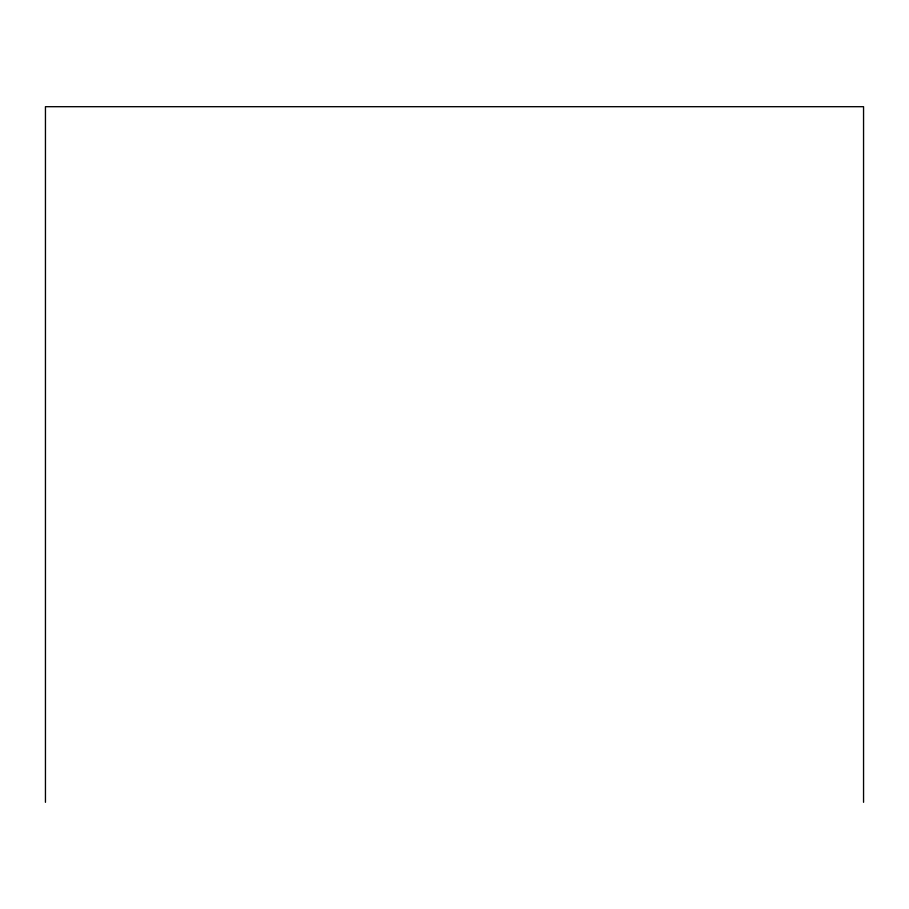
<?xml version="1.0" encoding="UTF-8"?>
<svg xmlns="http://www.w3.org/2000/svg" width="909" height="909" viewBox="0 0 909 909"><rect width="100%" height="100%" fill="white"/><g stroke="black" fill="none" stroke-linecap="round" stroke-linejoin="round"><path stroke-width="1.36" d="M863.55 802.306L863.55 106.694L45.45 106.694L45.45 802.306"/></g></svg>
